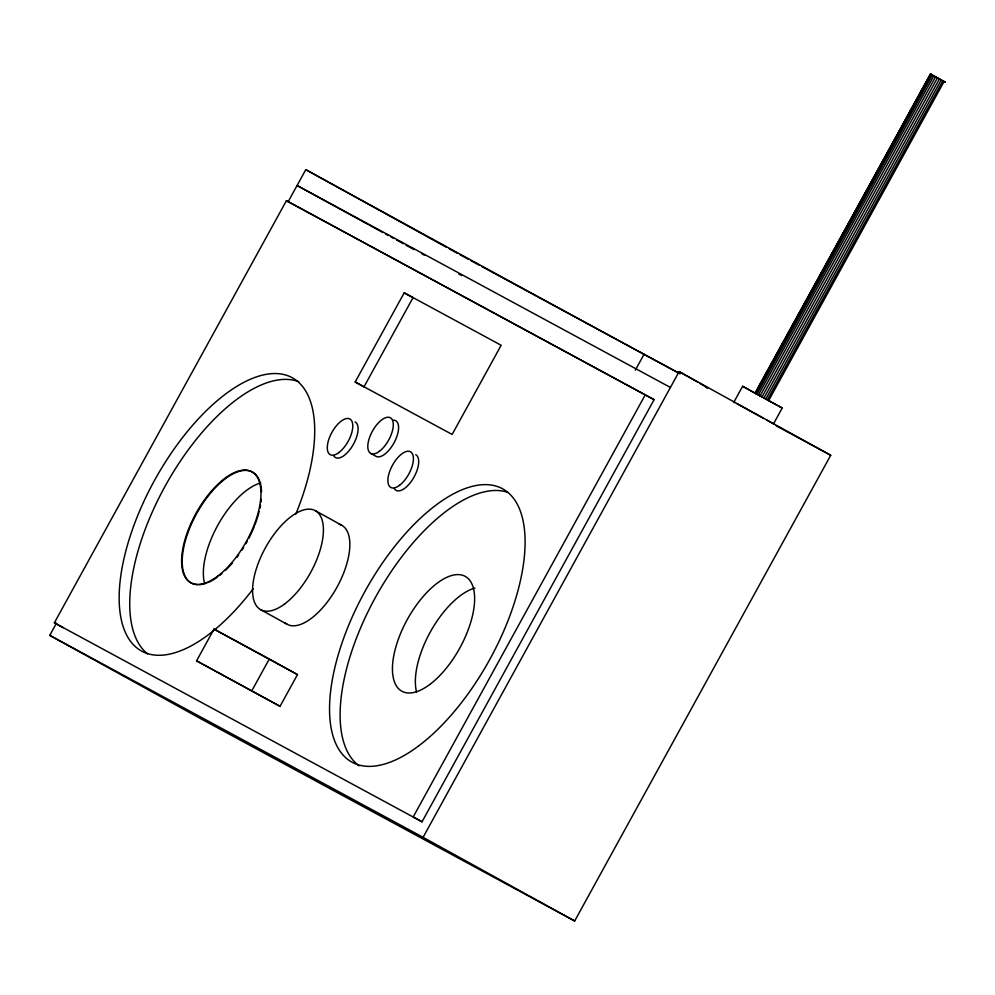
<?xml version="1.0" encoding="UTF-8"?>
<svg xmlns="http://www.w3.org/2000/svg" width="995" height="995" viewBox="0 0 995 995"><rect width="100%" height="100%" fill="white"/><g stroke="black" fill="none" stroke-linecap="round" stroke-linejoin="round"><path stroke-width="1.49" d="M54.364 622.82L286.423 200.704L654.088 399.667L422.029 821.795L54.364 622.82L63.182 627.683M49.75 635.37L423.099 837.317L679.137 371.595L830.713 455.275L574.675 920.997L201.326 719.049L49.75 635.37L56.479 623.131M288.102 201.811L305.788 169.648A655.22 2.288 28.8 0 0 680.182 373.772M196.562 660.842L214 629.126L269.272 659.026L297.48 674.598L280.043 706.313L196.562 660.842L280.043 706.313M355.178 382.005L404.206 292.816L501.157 345.265L452.14 434.442L355.178 382.005L363.983 386.868L413.012 297.679L404.206 292.816M251.847 690.741L269.272 659.026M635.32 370.152L644.039 354.307M645.282 394.804L413.211 816.932L422.029 821.795M734.832 402.664L733.9 402.129L742.618 386.271L782.207 408.025L773.501 423.882L767.021 420.263M755.342 393.274L930.4 74.003L945.25 82.162L930.4 74.003M754.994 393.075L930.561 74.078M756.088 391.918L763.551 378.336M765.043 375.625L769.521 367.478M771.013 364.755L796.398 318.599M797.89 315.875L802.368 307.729M803.861 305.017L835.203 247.991M836.695 245.28L841.173 237.133M842.665 234.41L868.05 188.254M869.543 185.543L874.02 177.396M875.513 174.672L906.868 117.646M908.36 114.935L930.748 74.202M755.155 393.149L755.802 393.498L931.221 74.438M755.802 393.498L756.909 394.107L932.327 75.035M756.909 394.107L758.389 394.915L933.795 75.844M758.389 394.915L760.143 395.873L935.561 76.802M937.464 77.846L762.058 396.918L760.143 395.873M939.404 78.916L763.986 397.988L769.682 401.147M765.814 398.995L941.22 79.923M767.406 399.878L942.825 80.806M768.662 400.575L944.068 81.503M782.207 408.025L778.078 405.811M460.088 254.807L468.259 259.222M470.983 260.702L479.155 265.118M481.891 266.598L679.461 373.461M776.199 425.798L830.713 455.275M670.419 387.453L297.07 185.505A655.22 2.288 28.8 0 0 367.565 224.124M654.088 399.667L286.423 200.704M297.48 674.598L214 629.126M737.059 403.808L762.767 417.912M777.095 405.276L769.645 401.209M755.79 393.597L742.618 386.271M305.788 169.648L446.531 247.345M449.242 248.85L457.364 253.327M370.749 453.434L376.035 456.357A20.348 9.266 -61.1 0 0 395.202 440.561A20.348 9.266 -61.1 0 0 393.199 420.151M315.228 510.634L341.671 525.236M260.752 609.724L287.194 624.325M423.099 837.317L574.675 920.997M679.137 371.595A655.22 2.288 28.8 0 1 697.856 382.217M699.734 383.299A655.22 2.288 28.8 0 1 705.766 387.254M461.643 275.59A655.22 2.288 28.8 0 1 458.906 274.098M424.691 255.392A655.22 2.288 28.8 0 1 422.054 253.949M414.082 249.596A655.22 2.288 28.8 0 1 406.035 245.193M403.336 243.713A655.22 2.288 28.8 0 1 396.545 239.994M393.821 238.501A655.22 2.288 28.8 0 1 391.085 237.009M388.336 235.504A655.22 2.288 28.8 0 1 385.587 233.999M382.826 232.494A655.22 2.288 28.8 0 1 368.958 224.895M359.096 765.814A156.041 71.08 -61.1 0 1 374.617 598.903A156.041 71.08 -61.1 0 1 507.811 492.326M147.558 653.839A156.041 71.08 -61.1 0 1 165.742 485.05A156.041 71.08 -61.1 0 1 298.786 381.719M253.19 588.804A156.041 71.08 -61.1 0 1 119.238 602.584A156.041 71.08 -61.1 0 1 245.479 381.533A156.041 71.08 -61.1 0 1 295.689 514.403M339.158 524.216A56.541 25.758 -61.1 0 1 337.081 587.025A56.541 25.758 -61.1 0 1 284.98 622.77M415.748 454.69A20.348 9.266 -61.1 0 1 412.751 479.229A20.348 9.266 -61.1 0 1 394.356 488.62M355.14 421.905A20.348 9.266 -61.1 0 1 352.13 446.444A20.348 9.266 -61.1 0 1 333.748 455.834M197.719 584.712A63.319 28.843 -61.1 0 1 203.565 502.363A63.319 28.843 -61.1 0 1 261.523 491.717M261.287 499.254A63.319 28.843 -61.1 0 1 260.951 502.189M260.491 505.224A63.319 28.843 -61.1 0 1 259.882 508.333M259.16 511.48A63.319 28.843 -61.1 0 1 254.956 524.751M254.372 526.231A63.319 28.843 -61.1 0 1 248.787 538.419M247.369 541.069A63.319 28.843 -61.1 0 1 245.914 543.68M243.588 547.561A63.319 28.843 -61.1 0 1 241.972 550.098M238.638 554.986A63.319 28.843 -61.1 0 1 236.922 557.324M232.432 562.934A63.319 28.843 -61.1 0 1 225.33 570.471M221.86 573.617A63.319 28.843 -61.1 0 1 219.547 575.508M217.121 577.324A63.319 28.843 -61.1 0 1 208.291 582.423M206.923 582.983A63.319 28.843 -61.1 0 1 199.112 584.712M204.572 583.418A63.319 28.843 -61.1 0 1 218.104 524.701A63.319 28.843 -61.1 0 1 260.702 482.936M416.582 692.047A65.583 29.875 -61.1 0 1 430.773 631.153A65.583 29.875 -61.1 0 1 474.901 588.082M429.778 684.485A65.583 29.875 -61.1 0 0 470.859 581.963A65.583 29.875 -61.1 0 0 399.978 634.934A65.583 29.875 -61.1 0 0 429.778 684.485M418.373 746.113A156.041 71.08 -61.1 0 0 516.119 502.176A156.041 71.08 -61.1 0 0 347.466 628.231A156.041 71.08 -61.1 0 0 418.373 746.113M284.757 603.878A56.541 25.758 -61.1 0 0 320.166 515.497A56.541 25.758 -61.1 0 0 259.061 561.168A56.541 25.758 -61.1 0 0 284.757 603.878M399.492 485.349A20.348 9.266 -61.1 0 0 412.241 453.521A20.348 9.266 -61.1 0 0 390.239 469.963A20.348 9.266 -61.1 0 0 399.492 485.349M379.381 451.332A20.348 9.266 -61.1 0 0 392.129 419.517A20.348 9.266 -61.1 0 0 370.14 435.959A20.348 9.266 -61.1 0 0 379.381 451.332M338.872 452.563A20.348 9.266 -61.1 0 0 351.621 420.736A20.348 9.266 -61.1 0 0 329.631 437.178A20.348 9.266 -61.1 0 0 338.872 452.563M217.818 576.055A63.319 28.843 -61.1 0 0 257.245 477.078A63.319 28.843 -61.1 0 0 188.789 528.569A63.319 28.843 -61.1 0 0 217.818 576.055"/></g></svg>
